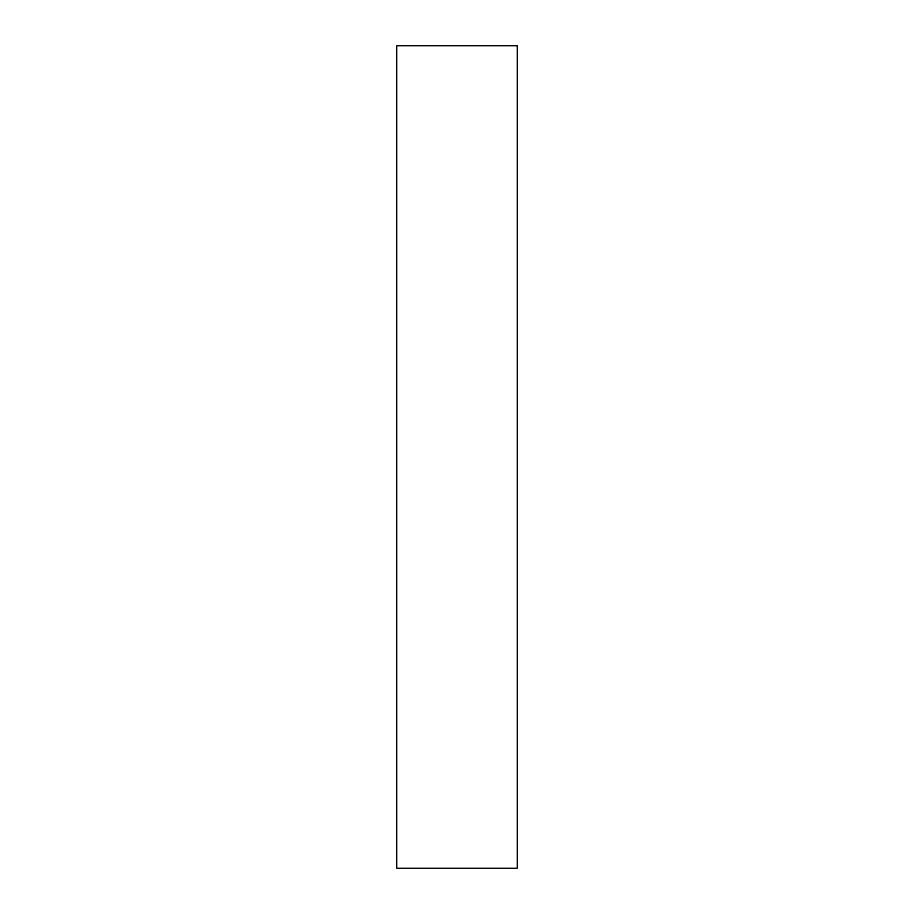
<?xml version="1.0" encoding="UTF-8"?>
<svg xmlns="http://www.w3.org/2000/svg" width="914" height="914" viewBox="0 0 914 914"><rect width="100%" height="100%" fill="white"/><g stroke="black" fill="none" stroke-linecap="round" stroke-linejoin="round"><path stroke-width="1.37" d="M517.324 45.7L396.676 45.7L396.676 868.3L517.324 868.3L517.324 45.7"/></g></svg>
